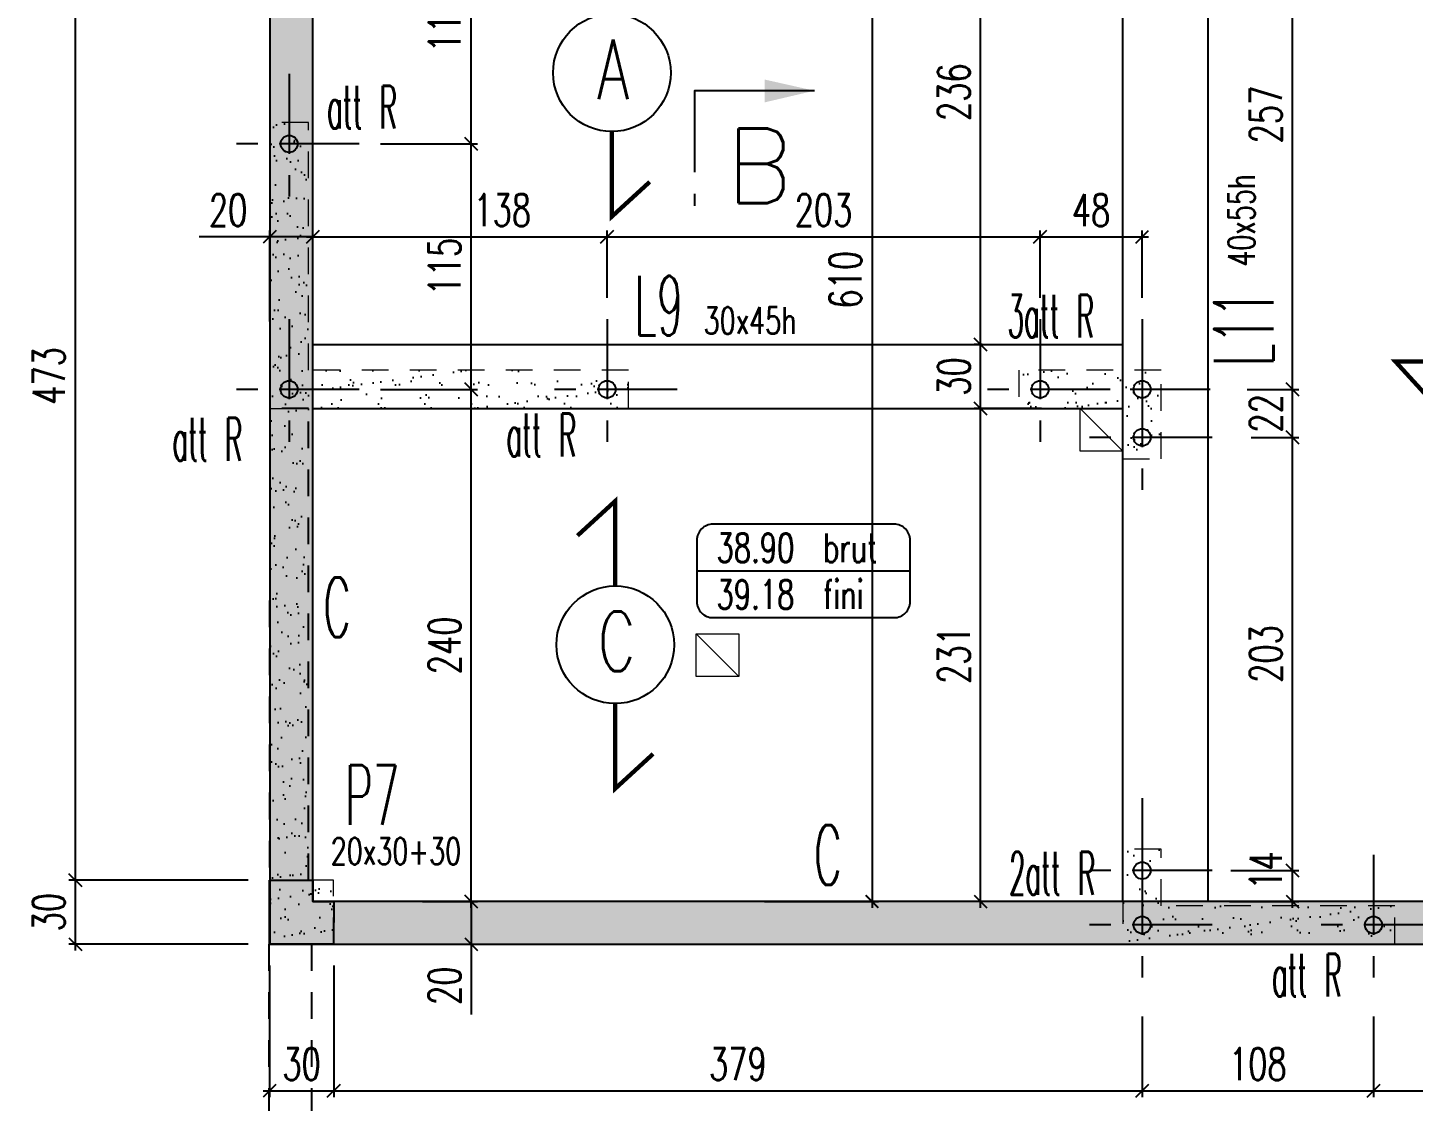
# Model space of a CAD drawing. Extents: x 308 to 787, y -199 to -146.
# Drawn here: x 322.97 to 329.46, y -178.4 to -173.37 of the extents above; entities that cross this region are included whole.
import ezdxf
from ezdxf.enums import TextEntityAlignment as Align

# ---------------------------------------------------------------- set-up
doc = ezdxf.new("R2010")
doc.units = 0
doc.header["$LTSCALE"] = 0.5
doc.header["$MEASUREMENT"] = 0
for name, pattern in [('AXES2', [1.125, 0.75, -0.125, 0.125, -0.125]), ('CACHE', [0.375, 0.25, -0.125]), ('CONTINU', [0]), ('DISCONTINU2', [0.375, 0.25, -0.125])]:
    doc.linetypes.add(name, pattern=pattern)
doc.layers.get('0').update_dxf_attribs({"linetype": 'CONTINUOUS'})
doc.layers.get('DEFPOINTS').update_dxf_attribs({"linetype": 'CONTINUOUS'})
doc.layers.add('00 - RESERVATIONS SPEC Plombier', color=90, linetype='CONTINUOUS', lineweight=20)
for name, color, linetype in [('1_AJSA_vue2', 13, 'CONTINUOUS'), ('_ SERTI RESERVATION', 210, 'CACHE'), ('AXES', 6, 'AXES2'), ('COTATION', 7, 'CONTINUOUS'), ('HABILLAGE', 7, 'CONTINUOUS'), ('MURS', 3, 'CONTINUOUS'), ('PLANCHER', 7, 'CONTINUOUS'), ('POCHAGE', 254, 'CONTINUOUS'), ('POTEAUX', 1, 'CONTINUOUS'), ('POUTRES', 2, 'CONTINUOUS'), ('RAID', 1, 'CONTINUOUS'), ('RDC', 7, 'DISCONTINU2'), ('REP-COUPES', 5, 'CONTINUOUS'), ('REPERAGE', 4, 'CONTINUOUS'), ('REPERE-CHAI', 4, 'CONTINUOUS'), ('REPERE-POT', 4, 'CONTINUOUS'), ('REPERE-POUT', 4, 'CONTINUOUS'), ('REPERE-RAID', 4, 'CONTINUOUS')]:
    doc.layers.add(name, color=color, linetype=linetype)
doc.styles.add('ROMANS8', font='romans.shx', dxfattribs={"width": 0.7})
doc.styles.get("Standard").update_dxf_attribs({"font": 'txt.shx'})
doc.dimstyles.new('COT50 cm', dxfattribs={"dimtxt": 0.15, "dimasz": 0.06, "dimexe": 0.03, "dimexo": 0.1, "dimgap": 0.05, "dimtad": 1, "dimdec": 0, "dimlfac": 100, "dimzin": 0, "dimdsep": 46, "dimtxsty": 'ROMANS8', "dimblk1": 'OBLIQUE', "dimblk2": 'OBLIQUE', "dimsah": 1, "dimcen": 0.03, "dimdle": 0.03, "dimclrt": 1, "dimadec": 0, "dimazin": 0, "dimtfac": 1, "dimtdec": 0, "dimtmove": 0, "dimatfit": 3, "dimfxl": 0, "dimtolj": 1, "dimtzin": 0, "dimlwd": -1, "dimlwe": -1, "dimarcsym": 0})
pattern_1 = [(37.5, (-513.79323, 160.44126), (-0.004409535, 0.134877664), [0, -0.1064, 0, -0.119, 0, -0.11375]), (7.5, (-513.79323, 160.44126), (0.12388437, 0.197550225), [0, -0.0574, 0, -0.0959, 0, -0.03675]), (327.5, (-513.87933, 160.44126), (0.21798993, 0.000396134), [0, -0.035, 0, -0.126, 0, -0.1645]), (317.5, (-513.87933, 160.44126), (0.21042886, 0.06143729), [0, -0.0175, 0, -0.0826, 0, -0.0945])]

# ---------------------------------------------------------------- blocks, each defined once
blk = doc.blocks.new('139')
at = {"layer": 'HABILLAGE', "color": 7}
blk.add_line((-0.6648, 0), (0.6648, 0), dxfattribs=at)
at = {"layer": 'HABILLAGE'}
blk.add_lwpolyline([(-0.5648, -0.291), (0.5648, -0.291, 0.414214), (0.6648, -0.191), (0.6648, 0.191, 0.414214), (0.5648, 0.291), (-0.5648, 0.291, 0.414214), (-0.6648, 0.191), (-0.6648, -0.191, 0.414214)], format="xyb", close=True, dxfattribs=at)
at = {"layer": 'HABILLAGE', "color": 1, "width": 0.7}
for s, p in [('brut', (0.1215, 0.054)), ('fini', (0.1215, -0.237))]:
    blk.add_text(s, height=0.18, dxfattribs=at).set_placement(p)
for tag, p in [('NIVBRUT', (-0.5425, 0.054)), ('NIVFINI', (-0.5425, -0.237))]:
    blk.add_attdef(tag, p, '', height=0.18, dxfattribs=at)
blk = doc.blocks.new('_Oblique')
at = {"layer": 'COTATION', "color": 0, "lineweight": -2}
blk.add_line((-0.5, -0.5), (0.5, 0.5), dxfattribs=at)
blk = doc.blocks.new('*D138')
at = {"layer": 'COTATION', "color": 0, "transparency": 16777216}
for p, q in [((323.999, -177.3663), (323.1585, -177.3663)), ((323.1885, -177.6962), (323.1885, -177.3363)), ((323.999, -177.6662), (323.1585, -177.6662))]:
    blk.add_line(p, q, dxfattribs=at)
at = {"layer": 'DEFPOINTS', "color": 0, "transparency": 16777216}
for p in [(323.1885, -177.3663), (324.099, -177.3663), (324.099, -177.6662)]:
    blk.add_point(p, dxfattribs=at)
at = {"layer": 'COTATION', "color": 0, "transparency": 16777216, "xscale": 0.06, "yscale": 0.06, "zscale": 0.06}
for p, rotation in [((323.1885, -177.3663), 90), ((323.1885, -177.6662), 270)]:
    blk.add_blockref('_Oblique', p, dxfattribs=dict(at, rotation=rotation))
at = {"layer": 'COTATION', "color": 1, "transparency": 16777216, "insert": (323.0635, -177.5162), "char_height": 0.15, "attachment_point": 5, "rotation": 90, "style": 'ROMANS8'}
blk.add_mtext('\\A1;30', dxfattribs=at)
blk = doc.blocks.new('*D139')
at = {"layer": 'COTATION', "color": 0, "transparency": 16777216}
for p, q in [((323.9992, -172.6412), (323.1585, -172.6412)), ((323.1885, -177.3963), (323.1885, -172.6112)), ((323.999, -177.3663), (323.1585, -177.3663))]:
    blk.add_line(p, q, dxfattribs=at)
at = {"layer": 'DEFPOINTS', "color": 0, "transparency": 16777216}
for p in [(323.1885, -172.6412), (324.0992, -172.6412), (324.099, -177.3663)]:
    blk.add_point(p, dxfattribs=at)
at = {"layer": 'COTATION', "color": 0, "transparency": 16777216, "xscale": 0.06, "yscale": 0.06, "zscale": 0.06}
for p, rotation in [((323.1885, -172.6412), 90), ((323.1885, -177.3663), 270)]:
    blk.add_blockref('_Oblique', p, dxfattribs=dict(at, rotation=rotation))
at = {"layer": 'COTATION', "color": 1, "transparency": 16777216, "insert": (323.0635, -175.0038), "char_height": 0.15, "attachment_point": 5, "rotation": 90, "style": 'ROMANS8'}
blk.add_mtext('\\A1;473', dxfattribs=at)
blk = doc.blocks.new('*D145')
at = {"layer": 'COTATION', "color": 0, "transparency": 16777216}
for p, q in [((324.8162, -177.4663), (325.0743, -177.4663)), ((325.0443, -177.4663), (325.0443, -177.6962)), ((324.8162, -177.6662), (325.0743, -177.6662)), ((325.0443, -177.6662), (325.0443, -177.9962))]:
    blk.add_line(p, q, dxfattribs=at)
at = {"layer": 'DEFPOINTS', "color": 0, "transparency": 16777216}
for p in [(324.7162, -177.4663), (325.0443, -177.4663), (324.7162, -177.6662)]:
    blk.add_point(p, dxfattribs=at)
at = {"layer": 'COTATION', "color": 0, "transparency": 16777216, "xscale": 0.06, "yscale": 0.06, "zscale": 0.06}
for p, rotation in [((325.0443, -177.4663), 90), ((325.0443, -177.6662), 270)]:
    blk.add_blockref('_Oblique', p, dxfattribs=dict(at, rotation=rotation))
at = {"layer": 'COTATION', "color": 1, "transparency": 16777216, "insert": (324.9193, -177.8612), "char_height": 0.15, "attachment_point": 5, "rotation": 90, "style": 'ROMANS8'}
blk.add_mtext('\\A1;20', dxfattribs=at)
blk = doc.blocks.new('*D146')
at = {"layer": 'COTATION', "color": 0, "transparency": 16777216}
for p, q in [((325.0443, -177.4963), (325.0443, -175.0363)), ((324.619, -175.0663), (325.0743, -175.0663)), ((324.8162, -177.4663), (325.0743, -177.4663))]:
    blk.add_line(p, q, dxfattribs=at)
at = {"layer": 'DEFPOINTS', "color": 0, "transparency": 16777216}
for p in [(324.519, -175.0663), (325.0443, -175.0663), (324.7162, -177.4663)]:
    blk.add_point(p, dxfattribs=at)
at = {"layer": 'COTATION', "color": 0, "transparency": 16777216, "xscale": 0.06, "yscale": 0.06, "zscale": 0.06}
for p, rotation in [((325.0443, -175.0663), 90), ((325.0443, -177.4663), 270)]:
    blk.add_blockref('_Oblique', p, dxfattribs=dict(at, rotation=rotation))
at = {"layer": 'COTATION', "color": 1, "transparency": 16777216, "insert": (324.9193, -176.2663), "char_height": 0.15, "attachment_point": 5, "rotation": 90, "style": 'ROMANS8'}
blk.add_mtext('\\A1;240', dxfattribs=at)
blk = doc.blocks.new('*D147')
at = {"layer": 'COTATION', "color": 0, "transparency": 16777216}
for p, q in [((324.6191, -173.9161), (325.0743, -173.9161)), ((325.0443, -175.0963), (325.0443, -173.8861)), ((324.619, -175.0663), (325.0743, -175.0663))]:
    blk.add_line(p, q, dxfattribs=at)
at = {"layer": 'DEFPOINTS', "color": 0, "transparency": 16777216}
for p in [(324.5191, -173.9161), (325.0443, -173.9161), (324.519, -175.0663)]:
    blk.add_point(p, dxfattribs=at)
at = {"layer": 'COTATION', "color": 0, "transparency": 16777216, "xscale": 0.06, "yscale": 0.06, "zscale": 0.06}
for p, rotation in [((325.0443, -173.9161), 90), ((325.0443, -175.0663), 270)]:
    blk.add_blockref('_Oblique', p, dxfattribs=dict(at, rotation=rotation))
at = {"layer": 'COTATION', "color": 1, "transparency": 16777216, "insert": (324.9193, -174.4912), "char_height": 0.15, "attachment_point": 5, "rotation": 90, "style": 'ROMANS8'}
blk.add_mtext('\\A1;115', dxfattribs=at)
blk = doc.blocks.new('*D148')
at = {"layer": 'COTATION', "color": 0, "transparency": 16777216}
for p, q in [((325.0443, -173.9461), (325.0443, -172.7562)), ((324.6192, -172.7862), (325.0743, -172.7862)), ((324.6191, -173.9161), (325.0743, -173.9161))]:
    blk.add_line(p, q, dxfattribs=at)
at = {"layer": 'DEFPOINTS', "color": 0, "transparency": 16777216}
for p in [(324.5192, -172.7862), (325.0443, -172.7862), (324.5191, -173.9161)]:
    blk.add_point(p, dxfattribs=at)
at = {"layer": 'COTATION', "color": 0, "transparency": 16777216, "xscale": 0.06, "yscale": 0.06, "zscale": 0.06}
for p, rotation in [((325.0443, -172.7862), 90), ((325.0443, -173.9161), 270)]:
    blk.add_blockref('_Oblique', p, dxfattribs=dict(at, rotation=rotation))
at = {"layer": 'COTATION', "color": 1, "transparency": 16777216, "insert": (324.9193, -173.3511), "char_height": 0.15, "attachment_point": 5, "rotation": 90, "style": 'ROMANS8'}
blk.add_mtext('\\A1;113', dxfattribs=at)
blk = doc.blocks.new('*D160')
at = {"layer": 'COTATION', "color": 0, "transparency": 16777216}
for p, q in [((327.7171, -175.1563), (327.402, -175.1563)), ((327.432, -177.4963), (327.432, -175.1263)), ((327.8287, -177.4663), (327.402, -177.4663))]:
    blk.add_line(p, q, dxfattribs=at)
at = {"layer": 'DEFPOINTS', "color": 0, "transparency": 16777216}
for p in [(327.432, -175.1563), (327.8171, -175.1563), (327.9287, -177.4663)]:
    blk.add_point(p, dxfattribs=at)
at = {"layer": 'COTATION', "color": 0, "transparency": 16777216, "xscale": 0.06, "yscale": 0.06, "zscale": 0.06}
for p, rotation in [((327.432, -175.1563), 90), ((327.432, -177.4663), 270)]:
    blk.add_blockref('_Oblique', p, dxfattribs=dict(at, rotation=rotation))
at = {"layer": 'COTATION', "color": 1, "transparency": 16777216, "insert": (327.307, -176.3113), "char_height": 0.15, "attachment_point": 5, "rotation": 90, "style": 'ROMANS8'}
blk.add_mtext('\\A1;231', dxfattribs=at)
blk = doc.blocks.new('*D161')
at = {"layer": 'COTATION', "color": 0, "transparency": 16777216}
for p, q in [((327.432, -175.1863), (327.432, -174.8263)), ((327.44, -174.8563), (327.402, -174.8563)), ((327.7171, -175.1563), (327.402, -175.1563))]:
    blk.add_line(p, q, dxfattribs=at)
at = {"layer": 'DEFPOINTS', "color": 0, "transparency": 16777216}
for p in [(327.432, -174.8563), (327.54, -174.8563), (327.8171, -175.1563)]:
    blk.add_point(p, dxfattribs=at)
at = {"layer": 'COTATION', "color": 0, "transparency": 16777216, "xscale": 0.06, "yscale": 0.06, "zscale": 0.06}
for p, rotation in [((327.432, -174.8563), 90), ((327.432, -175.1563), 270)]:
    blk.add_blockref('_Oblique', p, dxfattribs=dict(at, rotation=rotation))
at = {"layer": 'COTATION', "color": 1, "transparency": 16777216, "insert": (327.307, -175.0063), "char_height": 0.15, "attachment_point": 5, "rotation": 90, "style": 'ROMANS8'}
blk.add_mtext('\\A1;30', dxfattribs=at)
blk = doc.blocks.new('*D162')
at = {"layer": 'COTATION', "color": 0, "transparency": 16777216}
for p, q in [((327.4867, -172.4914), (327.402, -172.4914)), ((327.432, -174.8863), (327.432, -172.4614)), ((327.44, -174.8563), (327.402, -174.8563))]:
    blk.add_line(p, q, dxfattribs=at)
at = {"layer": 'DEFPOINTS', "color": 0, "transparency": 16777216}
for p in [(327.432, -172.4914), (327.5867, -172.4914), (327.54, -174.8563)]:
    blk.add_point(p, dxfattribs=at)
at = {"layer": 'COTATION', "color": 0, "transparency": 16777216, "xscale": 0.06, "yscale": 0.06, "zscale": 0.06}
for p, rotation in [((327.432, -172.4914), 90), ((327.432, -174.8563), 270)]:
    blk.add_blockref('_Oblique', p, dxfattribs=dict(at, rotation=rotation))
at = {"layer": 'COTATION', "color": 1, "transparency": 16777216, "insert": (327.307, -173.6738), "char_height": 0.15, "attachment_point": 5, "rotation": 90, "style": 'ROMANS8'}
blk.add_mtext('\\A1;236', dxfattribs=at)
blk = doc.blocks.new('*D167')
at = {"layer": 'COTATION', "color": 0, "transparency": 16777216}
for p, q in [((324.0995, -174.7489), (324.0995, -174.3214)), ((324.3015, -174.7563), (324.3015, -174.3214)), ((324.0995, -174.3514), (323.7695, -174.3514)), ((324.3015, -174.3514), (324.0695, -174.3514))]:
    blk.add_line(p, q, dxfattribs=at)
at = {"layer": 'DEFPOINTS', "color": 0, "transparency": 16777216}
for p in [(324.3015, -174.3514), (324.0995, -174.8489), (324.3015, -174.8563)]:
    blk.add_point(p, dxfattribs=at)
at = {"layer": 'COTATION', "color": 0, "transparency": 16777216, "xscale": 0.06, "yscale": 0.06, "zscale": 0.06, "rotation": 180}
blk.add_blockref('_Oblique', (324.0995, -174.3514), dxfattribs=at)
at = {"layer": 'COTATION', "color": 0, "transparency": 16777216, "xscale": 0.06, "yscale": 0.06, "zscale": 0.06}
blk.add_blockref('_Oblique', (324.3015, -174.3514), dxfattribs=at)
at = {"layer": 'COTATION', "color": 1, "transparency": 16777216, "insert": (323.9045, -174.2264), "char_height": 0.15, "attachment_point": 5, "style": 'ROMANS8'}
blk.add_mtext('\\A1;20', dxfattribs=at)
blk = doc.blocks.new('*D168')
at = {"layer": 'COTATION', "color": 0, "transparency": 16777216}
for p, q in [((324.3015, -174.7563), (324.3015, -174.3214)), ((325.6809, -174.6374), (325.6809, -174.3214)), ((324.2715, -174.3514), (325.7109, -174.3514))]:
    blk.add_line(p, q, dxfattribs=at)
at = {"layer": 'DEFPOINTS', "color": 0, "transparency": 16777216}
for p in [(325.6809, -174.3514), (325.6809, -174.7374), (324.3015, -174.8563)]:
    blk.add_point(p, dxfattribs=at)
at = {"layer": 'COTATION', "color": 0, "transparency": 16777216, "xscale": 0.06, "yscale": 0.06, "zscale": 0.06, "rotation": 180}
blk.add_blockref('_Oblique', (324.3015, -174.3514), dxfattribs=at)
at = {"layer": 'COTATION', "color": 0, "transparency": 16777216, "xscale": 0.06, "yscale": 0.06, "zscale": 0.06}
blk.add_blockref('_Oblique', (325.6809, -174.3514), dxfattribs=at)
at = {"layer": 'COTATION', "color": 1, "transparency": 16777216, "insert": (325.1896, -174.2264), "char_height": 0.15, "attachment_point": 5, "style": 'ROMANS8'}
blk.add_mtext('\\A1;138', dxfattribs=at)
blk = doc.blocks.new('*D169')
at = {"layer": 'COTATION', "color": 0, "transparency": 16777216}
for p, q in [((325.6809, -174.6374), (325.6809, -174.3214)), ((327.7108, -174.6374), (327.7108, -174.3214)), ((325.6509, -174.3514), (327.7408, -174.3514))]:
    blk.add_line(p, q, dxfattribs=at)
at = {"layer": 'DEFPOINTS', "color": 0, "transparency": 16777216}
for p in [(327.7108, -174.3514), (325.6809, -174.7374), (327.7108, -174.7374)]:
    blk.add_point(p, dxfattribs=at)
at = {"layer": 'COTATION', "color": 0, "transparency": 16777216, "xscale": 0.06, "yscale": 0.06, "zscale": 0.06, "rotation": 180}
blk.add_blockref('_Oblique', (325.6809, -174.3514), dxfattribs=at)
at = {"layer": 'COTATION', "color": 0, "transparency": 16777216, "xscale": 0.06, "yscale": 0.06, "zscale": 0.06}
blk.add_blockref('_Oblique', (327.7108, -174.3514), dxfattribs=at)
at = {"layer": 'COTATION', "color": 1, "transparency": 16777216, "insert": (326.6958, -174.2264), "char_height": 0.15, "attachment_point": 5, "style": 'ROMANS8'}
blk.add_mtext('\\A1;203', dxfattribs=at)
blk = doc.blocks.new('*D170')
at = {"layer": 'COTATION', "color": 0, "transparency": 16777216}
for p, q in [((327.7108, -174.6374), (327.7108, -174.3214)), ((328.189, -174.6374), (328.189, -174.3214)), ((327.6808, -174.3514), (328.219, -174.3514))]:
    blk.add_line(p, q, dxfattribs=at)
at = {"layer": 'DEFPOINTS', "color": 0, "transparency": 16777216}
for p in [(328.189, -174.3514), (327.7108, -174.7374), (328.189, -174.7374)]:
    blk.add_point(p, dxfattribs=at)
at = {"layer": 'COTATION', "color": 0, "transparency": 16777216, "xscale": 0.06, "yscale": 0.06, "zscale": 0.06, "rotation": 180}
blk.add_blockref('_Oblique', (327.7108, -174.3514), dxfattribs=at)
at = {"layer": 'COTATION', "color": 0, "transparency": 16777216, "xscale": 0.06, "yscale": 0.06, "zscale": 0.06}
blk.add_blockref('_Oblique', (328.189, -174.3514), dxfattribs=at)
at = {"layer": 'COTATION', "color": 1, "transparency": 16777216, "insert": (327.9499, -174.2264), "char_height": 0.15, "attachment_point": 5, "style": 'ROMANS8'}
blk.add_mtext('\\A1;48', dxfattribs=at)
blk = doc.blocks.new('*D171')
at = {"layer": 'COTATION', "color": 0, "transparency": 16777216}
for p, q in [((328.6059, -177.3213), (328.9238, -177.3213)), ((328.8938, -177.4963), (328.8938, -177.2913)), ((328.5992, -177.4663), (328.9238, -177.4663))]:
    blk.add_line(p, q, dxfattribs=at)
at = {"layer": 'DEFPOINTS', "color": 0, "transparency": 16777216}
for p in [(328.5059, -177.3213), (328.8938, -177.3213), (328.4992, -177.4663)]:
    blk.add_point(p, dxfattribs=at)
at = {"layer": 'COTATION', "color": 0, "transparency": 16777216, "xscale": 0.06, "yscale": 0.06, "zscale": 0.06}
for p, rotation in [((328.8938, -177.3213), 90), ((328.8938, -177.4663), 270)]:
    blk.add_blockref('_Oblique', p, dxfattribs=dict(at, rotation=rotation))
at = {"layer": 'COTATION', "color": 1, "transparency": 16777216, "insert": (328.7688, -177.3213), "char_height": 0.15, "attachment_point": 5, "rotation": 90, "style": 'ROMANS8'}
blk.add_mtext('\\A1;14', dxfattribs=at)
blk = doc.blocks.new('*D172')
at = {"layer": 'COTATION', "color": 0, "transparency": 16777216}
for p, q in [((328.7005, -175.2913), (328.9238, -175.2913)), ((328.8938, -177.3513), (328.8938, -175.2613)), ((328.6059, -177.3213), (328.9238, -177.3213))]:
    blk.add_line(p, q, dxfattribs=at)
at = {"layer": 'DEFPOINTS', "color": 0, "transparency": 16777216}
for p in [(328.6005, -175.2913), (328.8938, -175.2913), (328.5059, -177.3213)]:
    blk.add_point(p, dxfattribs=at)
at = {"layer": 'COTATION', "color": 0, "transparency": 16777216, "xscale": 0.06, "yscale": 0.06, "zscale": 0.06}
for p, rotation in [((328.8938, -175.2913), 90), ((328.8938, -177.3213), 270)]:
    blk.add_blockref('_Oblique', p, dxfattribs=dict(at, rotation=rotation))
at = {"layer": 'COTATION', "color": 1, "transparency": 16777216, "insert": (328.7688, -176.3063), "char_height": 0.15, "attachment_point": 5, "rotation": 90, "style": 'ROMANS8'}
blk.add_mtext('\\A1;203', dxfattribs=at)
blk = doc.blocks.new('*D173')
at = {"layer": 'COTATION', "color": 0, "transparency": 16777216}
for p, q in [((328.8938, -175.3213), (328.8938, -175.0363)), ((328.6818, -175.0663), (328.9238, -175.0663)), ((328.7005, -175.2913), (328.9238, -175.2913))]:
    blk.add_line(p, q, dxfattribs=at)
at = {"layer": 'DEFPOINTS', "color": 0, "transparency": 16777216}
for p in [(328.5818, -175.0663), (328.8938, -175.0663), (328.6005, -175.2913)]:
    blk.add_point(p, dxfattribs=at)
at = {"layer": 'COTATION', "color": 0, "transparency": 16777216, "xscale": 0.06, "yscale": 0.06, "zscale": 0.06}
for p, rotation in [((328.8938, -175.0663), 90), ((328.8938, -175.2913), 270)]:
    blk.add_blockref('_Oblique', p, dxfattribs=dict(at, rotation=rotation))
at = {"layer": 'COTATION', "color": 1, "transparency": 16777216, "insert": (328.7688, -175.1788), "char_height": 0.15, "attachment_point": 5, "rotation": 90, "style": 'ROMANS8'}
blk.add_mtext('\\A1;22', dxfattribs=at)
blk = doc.blocks.new('*D174')
at = {"layer": 'COTATION', "color": 0, "transparency": 16777216}
for p, q in [((328.8688, -172.4914), (328.9238, -172.4914)), ((328.8938, -175.0963), (328.8938, -172.4614)), ((328.6818, -175.0663), (328.9238, -175.0663))]:
    blk.add_line(p, q, dxfattribs=at)
at = {"layer": 'DEFPOINTS', "color": 0, "transparency": 16777216}
for p in [(328.7688, -172.4914), (328.8938, -172.4914), (328.5818, -175.0663)]:
    blk.add_point(p, dxfattribs=at)
at = {"layer": 'COTATION', "color": 0, "transparency": 16777216, "xscale": 0.06, "yscale": 0.06, "zscale": 0.06}
for p, rotation in [((328.8938, -172.4914), 90), ((328.8938, -175.0663), 270)]:
    blk.add_blockref('_Oblique', p, dxfattribs=dict(at, rotation=rotation))
at = {"layer": 'COTATION', "color": 1, "transparency": 16777216, "insert": (328.7688, -173.7788), "char_height": 0.15, "attachment_point": 5, "rotation": 90, "style": 'ROMANS8'}
blk.add_mtext('\\A1;257', dxfattribs=at)
blk = doc.blocks.new('*D615')
at = {"layer": 'COTATION', "color": 0, "transparency": 16777216}
for p, q in [((324.099, -177.7663), (324.099, -178.3832)), ((324.3994, -177.7663), (324.3994, -178.3832)), ((324.069, -178.3532), (324.4294, -178.3532))]:
    blk.add_line(p, q, dxfattribs=at)
at = {"layer": 'DEFPOINTS', "color": 0, "transparency": 16777216}
for p in [(324.099, -177.6663), (324.3994, -177.6663), (324.3994, -178.3532)]:
    blk.add_point(p, dxfattribs=at)
at = {"layer": 'COTATION', "color": 0, "transparency": 16777216, "xscale": 0.06, "yscale": 0.06, "zscale": 0.06, "rotation": 180}
blk.add_blockref('_Oblique', (324.099, -178.3532), dxfattribs=at)
at = {"layer": 'COTATION', "color": 0, "transparency": 16777216, "xscale": 0.06, "yscale": 0.06, "zscale": 0.06}
blk.add_blockref('_Oblique', (324.3994, -178.3532), dxfattribs=at)
at = {"layer": 'COTATION', "color": 1, "transparency": 16777216, "insert": (324.2492, -178.2282), "char_height": 0.15, "attachment_point": 5, "style": 'ROMANS8'}
blk.add_mtext('\\A1;30', dxfattribs=at)
blk = doc.blocks.new('*D616')
at = {"layer": 'COTATION', "color": 0, "transparency": 16777216}
for p, q in [((324.3994, -177.7663), (324.3994, -178.3832)), ((328.1892, -178.0051), (328.1892, -178.3832)), ((324.3694, -178.3532), (328.2192, -178.3532))]:
    blk.add_line(p, q, dxfattribs=at)
at = {"layer": 'DEFPOINTS', "color": 0, "transparency": 16777216}
for p in [(324.3994, -177.6663), (328.1892, -177.9051), (328.1892, -178.3532)]:
    blk.add_point(p, dxfattribs=at)
at = {"layer": 'COTATION', "color": 0, "transparency": 16777216, "xscale": 0.06, "yscale": 0.06, "zscale": 0.06, "rotation": 180}
blk.add_blockref('_Oblique', (324.3994, -178.3532), dxfattribs=at)
at = {"layer": 'COTATION', "color": 0, "transparency": 16777216, "xscale": 0.06, "yscale": 0.06, "zscale": 0.06}
blk.add_blockref('_Oblique', (328.1892, -178.3532), dxfattribs=at)
at = {"layer": 'COTATION', "color": 1, "transparency": 16777216, "insert": (326.2943, -178.2282), "char_height": 0.15, "attachment_point": 5, "style": 'ROMANS8'}
blk.add_mtext('\\A1;379', dxfattribs=at)
blk = doc.blocks.new('*D617')
at = {"layer": 'COTATION', "color": 0, "transparency": 16777216}
for p, q in [((328.1892, -178.0051), (328.1892, -178.3832)), ((329.274, -178.0051), (329.274, -178.3832)), ((328.1592, -178.3532), (329.304, -178.3532))]:
    blk.add_line(p, q, dxfattribs=at)
at = {"layer": 'DEFPOINTS', "color": 0, "transparency": 16777216}
for p in [(328.1892, -177.9051), (329.274, -177.9051), (329.274, -178.3532)]:
    blk.add_point(p, dxfattribs=at)
at = {"layer": 'COTATION', "color": 0, "transparency": 16777216, "xscale": 0.06, "yscale": 0.06, "zscale": 0.06, "rotation": 180}
blk.add_blockref('_Oblique', (328.1892, -178.3532), dxfattribs=at)
at = {"layer": 'COTATION', "color": 0, "transparency": 16777216, "xscale": 0.06, "yscale": 0.06, "zscale": 0.06}
blk.add_blockref('_Oblique', (329.274, -178.3532), dxfattribs=at)
at = {"layer": 'COTATION', "color": 1, "transparency": 16777216, "insert": (328.7316, -178.2282), "char_height": 0.15, "attachment_point": 5, "style": 'ROMANS8'}
blk.add_mtext('\\A1;108', dxfattribs=at)
blk = doc.blocks.new('*D618')
at = {"layer": 'COTATION', "color": 0, "transparency": 16777216}
for p, q in [((329.274, -178.0051), (329.274, -178.3832)), ((330.4039, -178.0051), (330.4039, -178.3832)), ((329.244, -178.3532), (330.4339, -178.3532))]:
    blk.add_line(p, q, dxfattribs=at)
at = {"layer": 'DEFPOINTS', "color": 0, "transparency": 16777216}
for p in [(329.274, -177.9051), (330.4039, -177.9051), (330.4039, -178.3532)]:
    blk.add_point(p, dxfattribs=at)
at = {"layer": 'COTATION', "color": 0, "transparency": 16777216, "xscale": 0.06, "yscale": 0.06, "zscale": 0.06, "rotation": 180}
blk.add_blockref('_Oblique', (329.274, -178.3532), dxfattribs=at)
at = {"layer": 'COTATION', "color": 0, "transparency": 16777216, "xscale": 0.06, "yscale": 0.06, "zscale": 0.06}
blk.add_blockref('_Oblique', (330.4039, -178.3532), dxfattribs=at)
at = {"layer": 'COTATION', "color": 1, "transparency": 16777216, "insert": (329.8389, -178.2282), "char_height": 0.15, "attachment_point": 5, "style": 'ROMANS8'}
blk.add_mtext('\\A1;113', dxfattribs=at)
blk = doc.blocks.new('A$C6B096A38')
at = {"layer": 'POCHAGE'}
h = blk.add_hatch(dxfattribs=at)
h.set_pattern_fill('AR-SAND', color=0, scale=0.07)
h.set_pattern_definition(pattern_1)
h.paths.add_polyline_path([(-20.315, -14.535), (-21.8147, -14.5349), (-21.8146, -13.3748), (-21.9967, -13.3748), (-21.9969, -14.715), (-20.315, -14.715)])
h = blk.add_hatch(dxfattribs=at)
h.set_pattern_fill('AR-SAND', color=0, scale=0.07)
h.set_pattern_definition(pattern_1)
h.paths.add_polyline_path([(-17.8169, -14.535), (-18.485, -14.535), (-18.485, -14.715), (-17.9969, -14.715), (-17.9969, -14.95), (-17.8169, -14.95)])
h = blk.add_hatch(dxfattribs=at)
h.set_pattern_fill('AR-SAND', color=0, scale=0.07)
h.set_pattern_definition(pattern_1)
h.paths.add_polyline_path([(-16.7219, -17.045), (-17.8169, -17.045), (-17.8169, -16.78), (-17.9969, -16.78), (-17.9969, -17.225), (-16.7219, -17.225)])
h = blk.add_hatch(dxfattribs=at)
h.set_pattern_fill('AR-SAND', color=0, scale=0.07)
h.set_pattern_definition(pattern_1)
h.paths.add_polyline_path([(-21.6969, -16.925), (-21.9969, -16.925), (-21.9969, -17.225), (-21.6969, -17.225)])
at = {"layer": 'AXES', "color": 1}
for p, q in [((-21.9056, -13.146), (-21.9056, -13.8037)), ((-21.5768, -13.4748), (-22.2345, -13.4748)), ((-21.9057, -14.2961), (-21.9057, -14.9539)), ((-20.415, -14.2961), (-20.415, -14.9539)), ((-18.3851, -14.2961), (-18.3851, -14.9539)), ((-17.9069, -14.2961), (-17.9069, -14.9539)), ((-17.9069, -14.5211), (-17.9069, -15.1789)), ((-21.5769, -14.625), (-22.2346, -14.625)), ((-20.0861, -14.625), (-20.7439, -14.625)), ((-18.0562, -14.625), (-18.7139, -14.625)), ((-17.588, -14.625), (-18.2458, -14.625)), ((-17.578, -14.85), (-18.2358, -14.85)), ((-17.9067, -16.5411), (-17.9067, -17.1989)), ((-17.9067, -16.8061), (-17.9067, -17.4639)), ((-16.8219, -16.8061), (-16.8219, -17.4639)), ((-17.5778, -16.88), (-18.2355, -16.88)), ((-17.5778, -17.135), (-18.2355, -17.135)), ((-16.493, -17.135), (-17.1508, -17.135))]:
    blk.add_line(p, q, dxfattribs=at)
at = {"layer": 'RAID'}
for centre in [(-21.9056, -13.4748), (-21.9057, -14.625), (-20.415, -14.625), (-18.3851, -14.625), (-17.9069, -14.625), (-17.9069, -14.85), (-17.9067, -16.88), (-17.9067, -17.135), (-16.8219, -17.135)]:
    blk.add_circle(centre, 0.04, dxfattribs=at)
at = {"layer": 'RDC', "linetype": 'CACHE', "lineweight": 15}
for points in [[(-21.8146, -13.3748), (-21.9967, -13.3748), (-21.9969, -14.715), (-20.315, -14.715), (-20.315, -14.535), (-21.8147, -14.5349)], [(-17.9969, -14.715), (-17.9969, -14.95), (-17.8169, -14.95), (-17.8169, -14.535), (-18.485, -14.535), (-18.485, -14.715)], [(-17.8169, -16.78), (-17.9969, -16.78), (-17.9969, -17.225), (-16.7219, -17.225), (-16.7219, -17.045), (-17.8169, -17.045)], [(-21.9969, -17.225), (-21.6969, -17.225), (-21.6969, -16.925), (-21.9969, -16.925)]]:
    blk.add_lwpolyline(points, close=True, dxfattribs=at)
blk = doc.blocks.new('_ArchTick')
at = {"color": 0, "linetype": 'ByBlock', "const_width": 0.15}
blk.add_lwpolyline([(-0.5, -0.5), (0.5, 0.5)], dxfattribs=at)
blk = doc.blocks.new('*D1034')
at = {"layer": '_ SERTI RESERVATION', "color": 0, "linetype": 'CONTINU', "transparency": 16777216}
for p, q in [((326.923, -171.3354), (326.923, -177.4963)), ((326.4191, -171.3654), (326.953, -171.3654)), ((326.4191, -177.4663), (326.953, -177.4663))]:
    blk.add_line(p, q, dxfattribs=at)
at = {"layer": 'DEFPOINTS', "color": 0, "linetype": 'CONTINU', "transparency": 16777216}
for p in [(326.3191, -171.3654), (326.3191, -177.4663), (326.923, -177.4663)]:
    blk.add_point(p, dxfattribs=at)
at = {"layer": '_ SERTI RESERVATION', "color": 0, "linetype": 'CONTINU', "transparency": 16777216, "xscale": 0.06, "yscale": 0.06, "zscale": 0.06}
for p, rotation in [((326.923, -171.3654), 90), ((326.923, -177.4663), 270)]:
    blk.add_blockref('_ArchTick', p, dxfattribs=dict(at, rotation=rotation))
at = {"layer": '_ SERTI RESERVATION', "linetype": 'CONTINU', "transparency": 16777216, "insert": (326.798, -174.5527), "char_height": 0.15, "attachment_point": 5, "rotation": 90, "style": 'ROMANS8'}
blk.add_mtext('\\A1;610', dxfattribs=at)

msp = doc.modelspace()

# ---------------------------------------------------------------- hatches: boundary and pattern name
at = {"layer": 'POCHAGE'}
h = msp.add_hatch(color=256, dxfattribs=at)
h.dxf.hatch_style = 1
h.paths.add_polyline_path([(324.0994, -177.3662), (324.3012, -177.3662), (324.3017, -172.6413), (324.0995, -172.6413)])
h = msp.add_hatch(color=256, dxfattribs=at)
h.dxf.hatch_style = 1
h.paths.add_polyline_path([(338.8959, -177.4701), (331.7362, -177.4663), (331.7362, -173.9313), (331.5561, -173.9313), (331.5561, -177.4663), (324.3993, -177.4663), (324.3993, -177.6662), (338.8959, -177.6662)])
h.paths.add_polyline_path([(331.6862, -177.5663, -1), (331.6062, -177.5663, -1)], flags=16)
h.paths.add_polyline_path([(331.6091, -174.0313, -1), (331.6891, -174.0313, -1)], flags=16)
h = msp.add_hatch(dxfattribs=at)
h.set_pattern_fill('AR-SAND', color=0, scale=0.07)
h.set_pattern_definition([(37.5, (0, 0), (-0.004409535, 0.134877664), [0, -0.1064, 0, -0.119, 0, -0.11375]), (7.5, (0, 0), (0.12388437, 0.197550225), [0, -0.0574, 0, -0.0959, 0, -0.03675]), (327.5, (-0.0861, 0), (0.21798993, 0.000396134), [0, -0.035, 0, -0.126, 0, -0.1645]), (317.5, (-0.0861, 0), (0.21042886, 0.06143729), [0, -0.0175, 0, -0.0826, 0, -0.0945])])
h.paths.add_polyline_path([(324.099, -177.3663), (324.2812, -177.3663), (324.2812, -175.1563), (324.0995, -175.1563)])
at = {"layer": 'POTEAUX'}
h = msp.add_hatch(color=256, dxfattribs=at)
h.dxf.hatch_style = 1
h.paths.add_polyline_path([(324.099, -177.3663), (324.3012, -177.3662), (324.3012, -177.4663), (324.3994, -177.4663), (324.399, -177.6663), (324.099, -177.6663)])

# ---------------------------------------------------------------- linework, layer by layer
at = {"layer": '00 - RESERVATIONS SPEC Plombier', "color": 100}
for p, q in [((327.8992, -175.1563), (328.0992, -175.3563)), ((326.0992, -176.2113), (326.2992, -176.4113))]:
    msp.add_line(p, q, dxfattribs=at)
for points in [[(327.8992, -175.1563), (328.0992, -175.1563), (328.0992, -175.3563), (327.8992, -175.3563)], [(326.0992, -176.2113), (326.2992, -176.2113), (326.2992, -176.4113), (326.0992, -176.4113)]]:
    msp.add_lwpolyline(points, close=True, dxfattribs=at)
at = {"layer": '1_AJSA_vue2', "linetype": 'CACHE'}
for p, q in [((324.0959, -177.6662), (324.0959, -181.3169)), ((324.2947, -177.6662), (324.2947, -181.3169))]:
    msp.add_line(p, q, dxfattribs=at)
at = {"layer": 'MURS'}
msp.add_lwpolyline([(339.0159, -177.4701), (331.7362, -177.4663), (331.7362, -173.9313), (331.5561, -173.9313), (331.5561, -177.4663), (324.3012, -177.4663), (324.3019, -170.1005), (324.0996, -170.1005), (324.0994, -177.6662), (347.324, -177.6662), (347.324, -177.4662)], dxfattribs=at)
at = {"layer": 'PLANCHER', "color": 1, "const_width": 0.02}
for points in [[(325.7035, -173.8585), (325.7035, -174.2566), (325.8807, -174.0943)], [(329.7741, -174.9355), (329.376, -174.9355), (329.5383, -175.1127)], [(325.7194, -175.9878), (325.7194, -175.5897), (325.5422, -175.752)], [(325.7194, -176.5391), (325.7194, -176.9372), (325.8966, -176.7749)]]:
    msp.add_lwpolyline(points, dxfattribs=at)
at = {"layer": 'PLANCHER', "color": 1}
for centre in [(325.7035, -173.5828), (325.7194, -176.2634)]:
    msp.add_circle(centre, 0.2757, dxfattribs=at)
at = {"layer": 'POTEAUX'}
msp.add_lwpolyline([(324.099, -177.3663), (324.3012, -177.3662), (324.3012, -177.4663), (324.3994, -177.4663), (324.399, -177.6663), (324.099, -177.6663)], close=True, dxfattribs=at)
at = {"layer": 'POUTRES'}
for p, q in [((328.0992, -177.4663), (328.0992, -172.4914)), ((328.4992, -177.4663), (328.4992, -172.4914)), ((324.3014, -174.8563), (328.0992, -174.8563)), ((324.3014, -175.1563), (328.0992, -175.1563))]:
    msp.add_line(p, q, dxfattribs=at)
at = {"layer": 'RDC'}
msp.add_lwpolyline([(324.099, -177.3663), (324.2812, -177.3663), (324.2812, -175.1563), (324.0995, -175.1563)], close=True, dxfattribs=at)
at = {"layer": 'REP-COUPES'}
msp.add_line((326.0916, -174.1502), (326.0916, -174.2058), dxfattribs=at)
msp.add_lwpolyline([(326.6529, -173.667), (326.0916, -173.667), (326.0916, -174.0485)], dxfattribs=at)
msp.add_solid([(326.4192, -173.7217), (326.6529, -173.667), (326.4192, -173.6144)], dxfattribs=at)

# ---------------------------------------------------------------- block references
at = {"layer": 'HABILLAGE', "color": 1, "xscale": 0.7521624, "yscale": 0.7521624, "zscale": 0.7521624}
msp.add_blockref('139', (326.6019, -175.9173), dxfattribs=at).add_auto_attribs({'NIVBRUT': '38.90', 'NIVFINI': '39.18'})
at = {"layer": 'RDC'}
msp.add_blockref('A$C6B096A38', (346.0959, -160.4413), dxfattribs=at)

# ---------------------------------------------------------------- texts
at = {"layer": 'PLANCHER', "color": 1, "width": 0.7}
for s, p in [('A', (325.7099, -173.5663)), ('C', (325.7258, -176.2469))]:
    msp.add_text(s, height=0.28, dxfattribs=at).set_placement(p, align=Align.MIDDLE)
at = {"layer": 'REP-COUPES', "style": 'ROMANS8'}
msp.add_text('B', height=0.35, dxfattribs=at).set_placement((326.237, -174.1935))
at = {"layer": 'REPERAGE', "color": 1, "style": 'ROMANS8', "width": 0.7}
msp.add_text(' 40x55h', height=0.125, rotation=90, dxfattribs=at).set_placement((328.7177, -174.5513))
msp.add_text(' 30x45h', height=0.125, dxfattribs=at).set_placement((326.0736, -174.8069))
at = {"layer": 'REPERE-CHAI', "color": 4, "width": 0.519}
for p in [(324.3495, -176.2274), (326.6503, -177.3884)]:
    msp.add_text('C', height=0.28, dxfattribs=at).set_placement(p)
at = {"layer": 'REPERE-POT', "color": 4, "width": 0.519}
msp.add_text('P7', height=0.28, dxfattribs=at).set_placement((324.4524, -177.1077))
at = {"layer": 'REPERE-POT', "color": 1, "style": 'ROMANS8', "width": 0.7}
msp.add_text('20x30+30', height=0.125, dxfattribs=at).set_placement((324.3858, -177.293))
at = {"layer": 'REPERE-POUT', "width": 0.519}
msp.add_text('L9', height=0.28, dxfattribs=at).set_placement((325.8078, -174.8144))
msp.add_text('L11', height=0.28, rotation=90, dxfattribs=at).set_placement((328.8057, -174.9579))
at = {"layer": 'REPERE-RAID', "color": 4, "width": 0.45}
for s, p in [('att R', (324.3683, -173.8446)), ('3att R', (327.559, -174.823)), ('att R', (325.2091, -175.3803)), ('att R', (323.6438, -175.4006)), ('2att R', (327.5654, -177.4343)), ('att R', (328.7981, -177.9108))]:
    msp.add_text(s, height=0.2, dxfattribs=at).set_placement(p)

# ---------------------------------------------------------------- dimensions: what is measured, and where the dimension line sits
at = {"layer": '_ SERTI RESERVATION', "linetype": 'CONTINU'}
dim = msp.add_linear_dim(base=(326.923, -177.4663), p1=(326.3191, -171.3654), p2=(326.3191, -177.4663), angle=90, dimstyle='COT50 cm', override={"dimblk": 'ArchTick', "dimsah": 0, "dimclrt": 256, "dimfxl": 3}, dxfattribs=at)
dim.commit()
dim.dimension.update_dxf_attribs({"geometry": '*D1034', "text_midpoint": (326.923, -174.5527), "dimtype": 160})
at = {"layer": 'COTATION'}
for base, p1, p2, picture, middle in [((327.432, -172.4914), (327.54, -174.8563), (327.5867, -172.4914), '*D162', (327.307, -173.6738)), ((328.8938, -172.4914), (328.5818, -175.0663), (328.7688, -172.4914), '*D174', (328.7688, -173.7788)), ((323.1885, -172.6412), (324.099, -177.3663), (324.0992, -172.6412), '*D139', (323.0635, -175.0038)), ((325.0443, -172.7862), (324.5191, -173.9161), (324.5192, -172.7862), '*D148', (324.9193, -173.3511)), ((325.0443, -173.9161), (324.519, -175.0663), (324.5191, -173.9161), '*D147', (324.9193, -174.4912)), ((327.432, -174.8563), (327.8171, -175.1563), (327.54, -174.8563), '*D161', (327.307, -175.0063)), ((325.0443, -175.0663), (324.7162, -177.4663), (324.519, -175.0663), '*D146', (324.9193, -176.2663)), ((328.8938, -175.2913), (328.5059, -177.3213), (328.6005, -175.2913), '*D172', (328.7688, -176.3063))]:
    dim = msp.add_linear_dim(base=base, p1=p1, p2=p2, angle=90, dimstyle='COT50 cm', override={"dimtmove": 1}, dxfattribs=at)
    dim.commit()
    dim.dimension.update_dxf_attribs({"geometry": picture, "text_midpoint": middle})
dim = msp.add_linear_dim(base=(324.3015, -174.3514), p1=(324.0995, -174.8489), p2=(324.3015, -174.8563), dimstyle='COT50 cm', dxfattribs=at)
dim.commit()
dim.dimension.update_dxf_attribs({"geometry": '*D167', "text_midpoint": (323.9045, -174.3514), "dimtype": 160})
dim = msp.add_linear_dim(base=(325.6809, -174.3514), p1=(324.3015, -174.8563), p2=(325.6809, -174.7374), dimstyle='COT50 cm', override={"dimtmove": 1}, dxfattribs=at)
dim.commit()
dim.dimension.update_dxf_attribs({"geometry": '*D168', "text_midpoint": (325.1896, -174.3514), "dimtype": 160})
for base, p1, p2, picture, middle in [((327.7108, -174.3514), (325.6809, -174.7374), (327.7108, -174.7374), '*D169', (326.6958, -174.2264)), ((328.189, -174.3514), (327.7108, -174.7374), (328.189, -174.7374), '*D170', (327.9499, -174.2264)), ((328.1892, -178.3532), (324.3994, -177.6663), (328.1892, -177.9051), '*D616', (326.2943, -178.2282)), ((329.274, -178.3532), (328.1892, -177.9051), (329.274, -177.9051), '*D617', (328.7316, -178.2282)), ((330.4039, -178.3532), (329.274, -177.9051), (330.4039, -177.9051), '*D618', (329.8389, -178.2282))]:
    dim = msp.add_linear_dim(base=base, p1=p1, p2=p2, dimstyle='COT50 cm', override={"dimtmove": 1}, dxfattribs=at)
    dim.commit()
    dim.dimension.update_dxf_attribs({"geometry": picture, "text_midpoint": middle})
dim = msp.add_linear_dim(base=(328.893791, -175.066274), p1=(328.600467, -175.291265), p2=(328.581815, -175.066274), angle=90, dimstyle='COT50 cm', override={"dimtmove": 1}, dxfattribs=at)
dim.commit()
dim.dimension.update_dxf_attribs({"geometry": '*D173', "text_midpoint": (328.893791, -175.17877), "dimtype": 160})
for base, p1, p2, picture, middle in [((327.432, -175.1563), (327.9287, -177.4663), (327.8171, -175.1563), '*D160', (327.307, -176.3113)), ((323.1885, -177.3663), (324.099, -177.6662), (324.099, -177.3663), '*D138', (323.0635, -177.5162))]:
    dim = msp.add_linear_dim(base=base, p1=p1, p2=p2, angle=90, dimstyle='COT50 cm', dxfattribs=at)
    dim.commit()
    dim.dimension.update_dxf_attribs({"geometry": picture, "text_midpoint": middle})
for base, p1, p2, picture, middle in [((328.89379, -177.32127), (328.49919, -177.46626), (328.50592, -177.32127), '*D171', (328.89379, -177.32127)), ((325.0443, -177.4663), (324.7162, -177.6662), (324.7162, -177.4663), '*D145', (325.0443, -177.8612))]:
    dim = msp.add_linear_dim(base=base, p1=p1, p2=p2, angle=90, dimstyle='COT50 cm', dxfattribs=at)
    dim.commit()
    dim.dimension.update_dxf_attribs({"geometry": picture, "text_midpoint": middle, "dimtype": 160})
dim = msp.add_linear_dim(base=(324.3994, -178.3532), p1=(324.099, -177.6663), p2=(324.3994, -177.6663), dimstyle='COT50 cm', dxfattribs=at)
dim.commit()
dim.dimension.update_dxf_attribs({"geometry": '*D615', "text_midpoint": (324.2492, -178.2282)})

doc.saveas('drawing.dxf')
